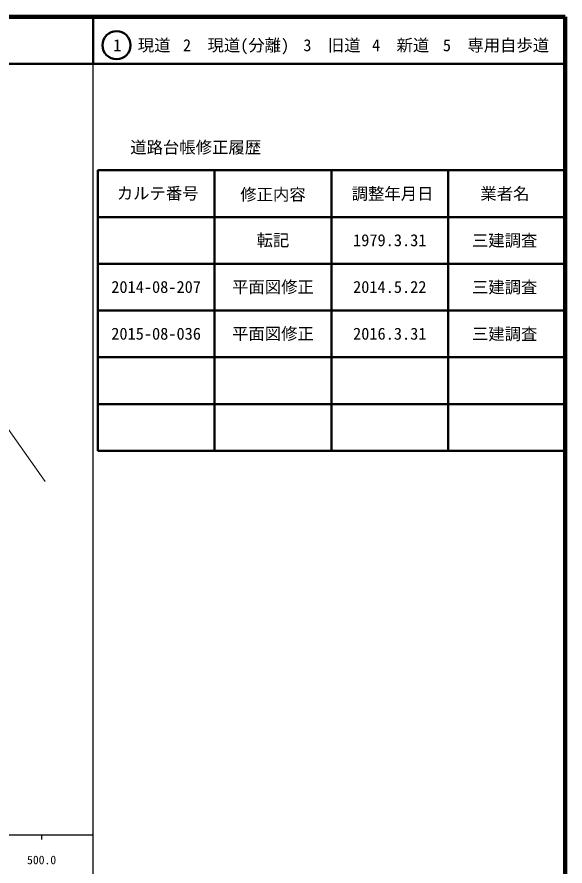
# Model space of a CAD drawing. Units: millimetres on the paper, enlarged 1000 times. Extents: x 40000 to 680000, y 20000 to 380000.
# Drawn here: x 562727 to 680000, y 198357 to 380000 of the extents above; entities that cross this region are included whole.
import ezdxf
from ezdxf.enums import TextEntityAlignment as Align

# ---------------------------------------------------------------- set-up
doc = ezdxf.new("R2010")
doc.units = ezdxf.units.MM
doc.header["$LTSCALE"] = 1000
for name, color, linetype, lineweight in [('M-BMK-SRVR', 3, 'Continuous', 13), ('M-TTL', 2, 'Continuous', 140), ('M-TTL-BAND', 7, 'Continuous', 25), ('M-TTL-FRAM', 2, 'Continuous', 50), ('M-TTL-LINE', 7, 'Continuous', 50)]:
    doc.layers.add(name, color=color, linetype=linetype, lineweight=lineweight)
doc.layers.add('M-TTL-TXT', color=7, linetype='Continuous')
doc.styles.add('ＭＳ ゴシック', font='')
doc.styles.get('ＭＳ ゴシック').set_extended_font_data('MS Gothic')

msp = doc.modelspace()

# ---------------------------------------------------------------- linework, layer by layer
at = {"layer": 'M-BMK-SRVR'}
msp.add_line((568749, 280624), (534187, 329389), dxfattribs=at)
at = {"layer": 'M-TTL'}
for p, q in [((680000, 380000), (40000, 380000)), ((680000, 20000), (680000, 380000))]:
    msp.add_line(p, q, dxfattribs=at)
at = {"layer": 'M-TTL-BAND'}
for p, q in [((579000, 20000), (579000, 370000)), ((40000, 205000), (579000, 205000)), ((568000, 205000), (568000, 204000))]:
    msp.add_line(p, q, dxfattribs=at)
at = {"layer": 'M-TTL-FRAM'}
for p, q in [((580000, 347197), (580000, 287197)), ((580000, 347197), (680000, 347197)), ((580000, 287197), (680000, 287197))]:
    msp.add_line(p, q, dxfattribs=at)
at = {"layer": 'M-TTL-LINE'}
for p, q in [((579000, 380000), (579000, 370000)), ((40000, 370000), (680000, 370000)), ((605000, 347197), (605000, 287197)), ((630000, 347197), (630000, 287197)), ((655000, 347197), (655000, 287197)), ((580000, 337197), (680000, 337197)), ((580000, 327197), (680000, 327197)), ((580000, 317197), (680000, 317197)), ((580000, 307197), (680000, 307197)), ((580000, 297197), (680000, 297197))]:
    msp.add_line(p, q, dxfattribs=at)
msp.add_circle((584031, 373958), 3000, dxfattribs=at)

# ---------------------------------------------------------------- texts
at = {"layer": 'M-TTL-BAND', "style": 'ＭＳ ゴシック'}
msp.add_text('500.0', height=1833, dxfattribs=at).set_placement((568000, 198195), align=Align.BOTTOM_CENTER)
at = {"layer": 'M-TTL-TXT', "style": 'ＭＳ ゴシック'}
for s, p in [('1\u3000現道', (589448, 373958)), ('2\u3000現道(分離)', (609619, 373958)), ('3\u3000旧道', (630121, 373958)), ('4\u3000新道', (644824, 373958)), ('5\u3000専用自歩道', (665228, 373958)), ('道路台帳修正履歴', (600968, 352113)), ('カルテ番号', (592839, 342277)), ('修正内容', (617509, 342023)), ('調整年月日', (643089, 342197)), ('業者名', (667134, 342197)), ('転記', (617500, 332245)), ('1979.3.31', (642500, 332245)), ('三建調査', (667077, 332189)), ('2014-08-207', (592500, 322245)), ('平面図修正', (617500, 322245)), ('2014.5.22', (642500, 322245)), ('三建調査', (667077, 322189)), ('2015-08-036', (592500, 312245)), ('平面図修正', (617500, 312245)), ('2016.3.31', (642500, 312245)), ('三建調査', (667077, 312189))]:
    msp.add_text(s, height=2566, dxfattribs=at).set_placement(p, align=Align.MIDDLE_CENTER)

doc.saveas('drawing.dxf')
